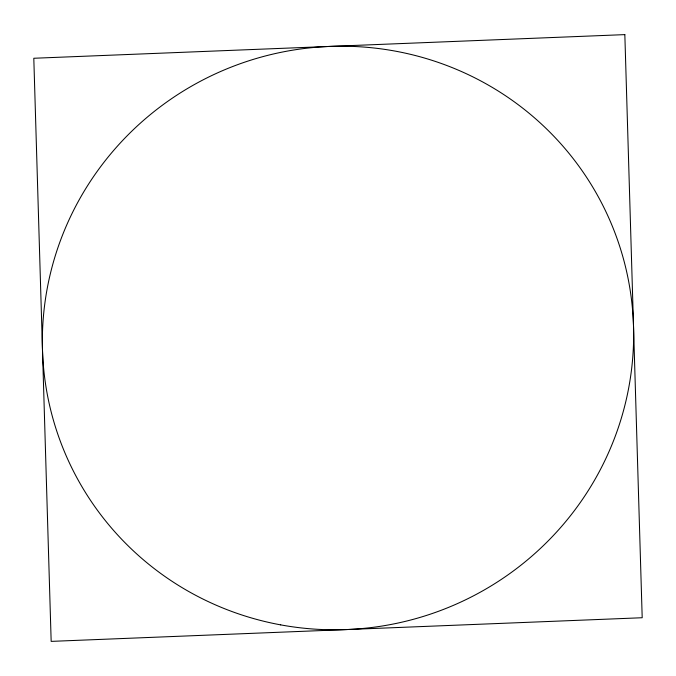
<?xml version="1.0" encoding="UTF-8"?>
<svg xmlns="http://www.w3.org/2000/svg" width="676" height="676" viewBox="0 0 676 676"><rect width="100%" height="100%" fill="white"/><g stroke="black" fill="none" stroke-linecap="round" stroke-linejoin="round"><path stroke-width="1.01" d="M624.835 34.62L33.8 58.263L51.165 641.38L642.2 617.737L624.835 34.62M280.701 624.877A296.249 291.187 -20.2 0 0 617.83 240.766A296.249 291.187 -20.2 0 0 115.461 148.357A296.249 291.187 -20.2 0 0 280.701 624.877"/></g></svg>
